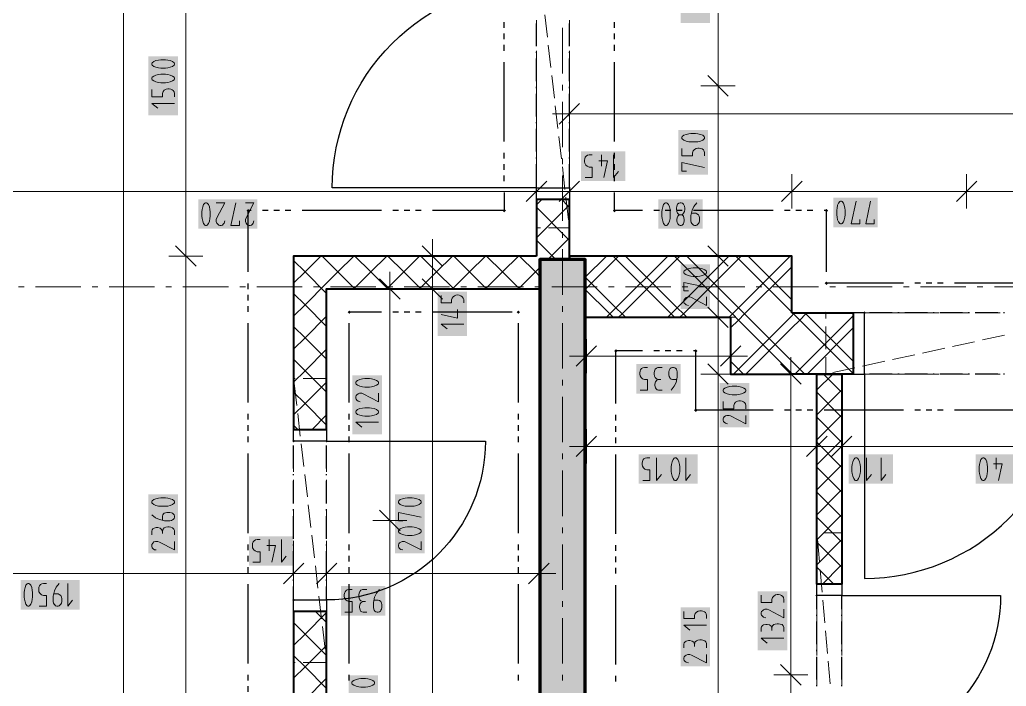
# Model space of a CAD drawing. Header units: millimetres. Extents: x 0 to 594, y 0 to 420.
# Drawn here: x 139.31 to 183.26, y 224.53 to 254.22 of the extents above; entities that cross this region are included whole.
import ezdxf

# ---------------------------------------------------------------- set-up
doc = ezdxf.new("R2010")
doc.units = ezdxf.units.MM
doc.header["$LTSCALE"] = 8
for name, color, linetype in [('PDF_Dvere', 7, 'Continuous'), ('PDF_Koty delkove', 7, 'Continuous'), ('PDF_Osy hlavni', 7, 'Continuous'), ('PDF_Pozarni useky', 7, 'Continuous'), ('PDF_Preklady', 7, 'Continuous'), ('PDF_Pricky zdene', 7, 'Continuous'), ('PDF_Steny akusticke', 7, 'Continuous'), ('PDF_Steny obvodove nosne', 7, 'Continuous')]:
    doc.layers.add(name, color=color, linetype=linetype)

msp = doc.modelspace()

# ---------------------------------------------------------------- hatches: boundary and pattern name
at = {"layer": 'PDF_Steny obvodove nosne', "true_color": 0xc0c0c0, "transparency": 33554559}
msp.add_hatch(color=9, dxfattribs=at).paths.add_polyline_path([(164.505, 156.144), (164.505, 243.542), (162.483, 243.542), (162.483, 158.368), (162.483, 156.144)])

# ---------------------------------------------------------------- linework, layer by layer
at = {"layer": 'PDF_Dvere', "lineweight": 25}
for points in [[(162.332, 246.726), (153.233, 246.726, -0.414214), (162.332, 255.825)], [(176.94, 238.437), (176.94, 229.338, 0.414214), (186.039, 238.437)], [(152.98, 235.454), (160.057, 235.454, -0.414212), (152.98, 228.377), (152.98, 228.982)], [(175.929, 227.971), (175.929, 228.58), (183.006, 228.58, -0.414215), (175.929, 221.503)]]:
    msp.add_lwpolyline(points, format="xyb", dxfattribs=at)
for points in [[(162.332, 253.043), (162.332, 254.054)], [(163.798, 253.043), (163.798, 254.054)], [(162.332, 252.739), (162.332, 252.79)], [(163.798, 252.739), (163.798, 252.79)], [(162.332, 251.476), (162.332, 252.487)], [(163.798, 251.476), (163.798, 252.487)], [(162.332, 251.172), (162.332, 251.223)], [(163.798, 251.172), (163.798, 251.223)], [(162.332, 249.909), (162.332, 250.92)], [(163.798, 249.909), (163.798, 250.92)], [(162.332, 249.605), (162.332, 249.656)], [(163.798, 249.605), (163.798, 249.656)], [(162.332, 248.342), (162.332, 249.353)], [(163.798, 248.342), (163.798, 249.353)], [(162.332, 248.038), (162.332, 248.089)], [(163.798, 248.038), (163.798, 248.089)], [(162.332, 246.775), (162.332, 247.786)], [(163.798, 246.775), (163.798, 247.786)], [(178.175, 241.166), (177.165, 241.166)], [(178.479, 241.166), (178.428, 241.166)], [(179.742, 241.166), (178.732, 241.166)], [(180.046, 241.166), (179.995, 241.166)], [(181.309, 241.166), (180.299, 241.166)], [(181.613, 241.166), (181.562, 241.166)], [(182.876, 241.166), (181.866, 241.166)], [(183.18, 241.166), (183.129, 241.166)], [(178.175, 238.437), (177.165, 238.437)], [(178.479, 238.437), (178.428, 238.437)], [(179.742, 238.437), (178.732, 238.437)], [(180.046, 238.437), (179.995, 238.437)], [(181.309, 238.437), (180.299, 238.437)], [(181.613, 238.437), (181.562, 238.437)], [(182.876, 238.437), (181.866, 238.437)], [(183.18, 238.437), (183.129, 238.437)], [(151.514, 234.239), (151.514, 235.25)], [(152.98, 234.239), (152.98, 235.25)], [(151.514, 233.935), (151.514, 233.986)], [(152.98, 233.935), (152.98, 233.986)], [(151.514, 232.672), (151.514, 233.683)], [(152.98, 232.672), (152.98, 233.683)], [(151.514, 232.368), (151.514, 232.419)], [(151.514, 231.105), (151.514, 232.116)], [(152.98, 232.368), (152.98, 232.419)], [(152.98, 231.105), (152.98, 232.116)], [(151.514, 230.801), (151.514, 230.852)], [(152.98, 230.801), (152.98, 230.852)], [(151.514, 229.538), (151.514, 230.549)], [(152.98, 229.538), (152.98, 230.549)], [(151.514, 229.234), (151.514, 229.285)], [(151.514, 228.377), (151.514, 228.982)], [(152.98, 229.234), (152.98, 229.285)], [(174.817, 227.971), (174.817, 228.58)], [(174.817, 227.667), (174.817, 227.718)], [(175.929, 227.667), (175.929, 227.718)], [(174.817, 226.404), (174.817, 227.415)], [(175.929, 226.404), (175.929, 227.415)], [(174.817, 226.1), (174.817, 226.151)], [(175.929, 226.1), (175.929, 226.151)], [(174.817, 224.837), (174.817, 225.848)], [(175.929, 224.837), (175.929, 225.848)], [(174.817, 224.533), (174.817, 224.584)], [(175.929, 224.533), (175.929, 224.584)]]:
    msp.add_lwpolyline(points, dxfattribs=at)
for points in [[(163.798, 246.726), (163.798, 246.221), (162.332, 246.221), (162.332, 246.726)], [(176.94, 241.166), (176.435, 241.166), (176.435, 238.437), (176.94, 238.437)], [(151.514, 235.454), (151.514, 235.96), (152.98, 235.96), (152.98, 235.454)], [(174.817, 228.58), (174.817, 229.085), (175.929, 229.085), (175.929, 228.58)], [(151.514, 227.872), (151.514, 228.377), (152.98, 228.377), (152.98, 227.872)]]:
    msp.add_lwpolyline(points, close=True, dxfattribs=at)
at = {"layer": 'PDF_Dvere', "lineweight": 25, "transparency": 33554559}
for points in [[(162.332, 246.663), (162.269, 246.726), (162.395, 246.726), (162.332, 246.79)], [(163.798, 246.663), (163.734, 246.726), (163.861, 246.726), (163.798, 246.79)], [(177.003, 241.166), (176.94, 241.103), (176.94, 241.229), (176.877, 241.166)], [(177.003, 238.437), (176.94, 238.373), (176.94, 238.5), (176.877, 238.437)], [(151.514, 235.391), (151.451, 235.454), (151.578, 235.454), (151.514, 235.517)], [(152.98, 235.391), (152.917, 235.454), (153.043, 235.454), (152.98, 235.517)], [(174.817, 228.516), (174.754, 228.58), (174.88, 228.58), (174.817, 228.643)], [(175.929, 228.516), (175.866, 228.58), (175.992, 228.58), (175.929, 228.643)], [(151.514, 228.314), (151.451, 228.377), (151.578, 228.377), (151.514, 228.441)], [(152.98, 228.314), (152.917, 228.377), (153.043, 228.377), (152.98, 228.441)]]:
    msp.add_solid(points, dxfattribs=at)
at = {"layer": 'PDF_Koty delkove', "lineweight": 18}
for points in [[(170.416, 206.995), (170.416, 209.141), (170.416, 213.567), (170.416, 214.9), (170.416, 215.033), (170.416, 224.244), (170.416, 226.096), (170.416, 238.437), (170.416, 240.964), (170.416, 243.694), (170.416, 251.276), (170.416, 258.858), (170.416, 261.436), (170.416, 269.827), (170.416, 271.394), (170.416, 280.998), (170.416, 282.515), (170.416, 283.981), (170.416, 350.13)], [(143.935, 138.502), (143.935, 148.114), (143.935, 154.678), (143.935, 158.419), (143.935, 174.392), (143.935, 177.336), (143.935, 194.207), (143.935, 194.825), (143.935, 261.386), (143.935, 264.115)], [(146.711, 174.392), (146.711, 197.037), (146.711, 215.791), (146.711, 219.835), (146.711, 243.694), (146.711, 258.858), (146.711, 261.386)], [(145.801, 251.789), (145.598, 251.789), (145.498, 251.775), (145.38, 251.749), (145.279, 251.708), (145.211, 251.655), (145.195, 251.627), (145.195, 251.574), (145.211, 251.546), (145.279, 251.493)], [(145.279, 251.493), (145.38, 251.452), (145.498, 251.425), (145.598, 251.411), (145.801, 251.411), (145.902, 251.425), (146.02, 251.452), (146.121, 251.493), (146.189, 251.546), (146.206, 251.574), (146.206, 251.627), (146.189, 251.655), (146.121, 251.708), (146.02, 251.749), (145.902, 251.775), (145.801, 251.789)], [(170.871, 250.821), (169.961, 251.731)], [(145.195, 251.114), (145.195, 250.79), (145.666, 250.79), (145.666, 250.926), (145.701, 251.02), (145.751, 251.074), (145.835, 251.127), (145.902, 251.141), (145.969, 251.141), (146.037, 251.127), (146.104, 251.101), (146.154, 251.06), (146.189, 251.007), (146.206, 250.926), (146.206, 250.79)], [(171.174, 251.276), (170.416, 251.276), (169.657, 251.276)], [(146.206, 250.493), (145.195, 250.493), (145.464, 250.278)], [(164.253, 250.484), (163.343, 249.574)], [(163.798, 250.787), (163.798, 250.029), (163.798, 249.271)], [(163.798, 250.029), (163.039, 250.029)], [(511.924, 250.029), (492.486, 250.029), (472.901, 250.029), (471.435, 250.029), (163.798, 250.029)], [(169.413, 249.151), (169.211, 249.151), (169.11, 249.137), (168.992, 249.11), (168.891, 249.07), (168.823, 249.016), (168.807, 248.989), (168.807, 248.935), (168.823, 248.908), (168.891, 248.854), (168.992, 248.814), (169.11, 248.786), (169.211, 248.773), (169.413, 248.773), (169.514, 248.786), (169.632, 248.814), (169.733, 248.854), (169.801, 248.908)], [(169.801, 248.908), (169.818, 248.935), (169.818, 248.989), (169.801, 249.016), (169.733, 249.07), (169.632, 249.11), (169.514, 249.137), (169.413, 249.151)], [(168.807, 248.476), (168.807, 248.152), (169.278, 248.152), (169.278, 248.287), (169.313, 248.381), (169.363, 248.436), (169.447, 248.489), (169.514, 248.503), (169.582, 248.503), (169.649, 248.489), (169.716, 248.462), (169.767, 248.422), (169.801, 248.368), (169.818, 248.287), (169.818, 248.152)], [(164.492, 247.188), (164.816, 247.188), (164.816, 247.659), (164.681, 247.659), (164.587, 247.693), (164.532, 247.744), (164.479, 247.827), (164.465, 247.894), (164.465, 247.962), (164.479, 248.03), (164.506, 248.096), (164.546, 248.147), (164.6, 248.181), (164.681, 248.198), (164.816, 248.198)], [(165.113, 247.929), (165.492, 247.929), (165.329, 247.188)], [(165.221, 248.198), (165.221, 247.693)], [(165.761, 248.198), (165.761, 247.188), (165.977, 247.456)], [(169.008, 247.476), (168.807, 247.476), (168.807, 247.855), (169.818, 247.639)], [(162.787, 247.03), (161.877, 246.12)], [(162.332, 247.333), (162.332, 246.575), (162.332, 245.817)], [(164.253, 247.03), (163.343, 246.12)], [(163.798, 247.333), (163.798, 246.575), (163.798, 245.817)], [(174.16, 247.03), (173.25, 246.12)], [(173.705, 247.333), (173.705, 246.575), (173.705, 245.817)], [(181.944, 247.03), (181.035, 246.12)], [(181.49, 247.333), (181.49, 246.575), (181.49, 245.817)], [(265.501, 246.575), (188.87, 246.575), (181.49, 246.575), (173.705, 246.575), (163.798, 246.575), (162.332, 246.575), (134.833, 246.575)], [(176.73, 245.328), (176.73, 245.127), (176.352, 245.127), (176.567, 246.138)], [(177.378, 245.328), (177.378, 245.127), (177, 245.127), (177.216, 246.138)], [(148.069, 246.069), (148.448, 246.069), (148.096, 245.395), (148.069, 245.327), (148.069, 245.226), (148.096, 245.16), (148.136, 245.109), (148.177, 245.075), (148.231, 245.058), (148.285, 245.058), (148.339, 245.075), (148.38, 245.109), (148.42, 245.16), (148.448, 245.26)], [(149.096, 245.26), (149.096, 245.058), (148.717, 245.058), (148.933, 246.069)], [(149.365, 246.069), (149.744, 246.069), (149.392, 245.395), (149.365, 245.327), (149.365, 245.226), (149.392, 245.16)], [(169.48, 246.069), (169.345, 245.901), (169.264, 245.732), (169.21, 245.496), (169.21, 245.26), (169.224, 245.193), (169.251, 245.142), (169.277, 245.109), (169.318, 245.075)], [(149.392, 245.16), (149.433, 245.109), (149.473, 245.075), (149.527, 245.058), (149.581, 245.058), (149.635, 245.075), (149.676, 245.109), (149.716, 245.16), (149.744, 245.26)], [(168.805, 245.53), (168.832, 245.512), (168.872, 245.462), (168.899, 245.395), (168.913, 245.327), (168.913, 245.26), (168.899, 245.193), (168.872, 245.125), (168.818, 245.075), (168.778, 245.058), (168.724, 245.058), (168.684, 245.075), (168.629, 245.125), (168.603, 245.193), (168.589, 245.26), (168.589, 245.327), (168.603, 245.395), (168.629, 245.462)], [(168.629, 245.462), (168.67, 245.512), (168.697, 245.53)], [(169.318, 245.075), (169.372, 245.058), (169.426, 245.058), (169.48, 245.075), (169.52, 245.109), (169.547, 245.142), (169.575, 245.193), (169.588, 245.26), (169.588, 245.395), (169.575, 245.462), (169.547, 245.53), (169.48, 245.58), (169.426, 245.597), (169.237, 245.597)], [(157.696, 243.694), (157.696, 244.452)], [(147.166, 243.239), (146.257, 244.149)], [(158.151, 243.239), (157.242, 244.149)], [(170.871, 243.239), (169.961, 244.149)], [(147.47, 243.694), (146.711, 243.694), (145.953, 243.694)], [(158.455, 243.694), (157.696, 243.694), (156.938, 243.694)], [(157.696, 215.791), (157.696, 217.105), (157.696, 219.986), (157.696, 221.301), (157.696, 225.88), (157.696, 242.228), (157.696, 243.694)], [(171.174, 243.694), (170.416, 243.694), (169.657, 243.694)], [(169.505, 243.166), (169.303, 243.166), (169.203, 243.152), (169.084, 243.126), (168.983, 243.085), (168.915, 243.032), (168.899, 243.004), (168.899, 242.951), (168.915, 242.923)], [(168.915, 242.923), (168.983, 242.87), (169.084, 242.829), (169.203, 242.802), (169.303, 242.788), (169.505, 242.788), (169.606, 242.802), (169.724, 242.829), (169.825, 242.87), (169.893, 242.923), (169.91, 242.951), (169.91, 243.004), (169.893, 243.032), (169.825, 243.085), (169.724, 243.126), (169.606, 243.152), (169.505, 243.166)], [(156.252, 241.773), (155.342, 242.683)], [(155.797, 242.228), (155.797, 242.986)], [(158.151, 241.773), (157.242, 242.683)], [(156.555, 242.228), (155.797, 242.228), (155.038, 242.228)], [(155.797, 221.301), (155.797, 231.916), (155.797, 242.228)], [(158.455, 242.228), (157.696, 242.228), (156.938, 242.228)], [(169.1, 242.14), (168.899, 242.14), (168.899, 242.518), (169.91, 242.303)], [(169.91, 241.87), (169.91, 241.492), (169.236, 241.843), (169.168, 241.87), (169.067, 241.87), (169, 241.843), (168.95, 241.803), (168.915, 241.762), (168.899, 241.708), (168.899, 241.655), (168.915, 241.6), (168.95, 241.56), (169, 241.519), (169.1, 241.492)], [(158.819, 241.309), (158.819, 240.931), (158.078, 241.094)], [(170.871, 240.509), (169.961, 241.419)], [(159.089, 241.202), (158.583, 241.202)], [(171.174, 240.964), (170.416, 240.964), (169.657, 240.964)], [(159.089, 240.661), (158.078, 240.661), (158.347, 240.446)], [(164.556, 239.998), (164.556, 239.24), (164.556, 238.481)], [(170.975, 239.998), (170.975, 239.24), (170.975, 238.481)], [(165.011, 239.695), (164.101, 238.785)], [(171.43, 239.695), (170.521, 238.785)], [(164.556, 239.24), (163.798, 239.24)], [(170.975, 239.24), (168.642, 239.24), (164.556, 239.24)], [(170.975, 239.24), (171.734, 239.24)], [(173.661, 215.033), (173.661, 225.041), (173.661, 238.437), (173.661, 239.195)], [(166.955, 237.723), (167.279, 237.723), (167.279, 238.194), (167.144, 238.194), (167.05, 238.229), (166.996, 238.279), (166.942, 238.363), (166.928, 238.43), (166.928, 238.498), (166.942, 238.565), (166.969, 238.632), (167.009, 238.683), (167.063, 238.717), (167.144, 238.734), (167.279, 238.734)], [(167.927, 238.734), (167.738, 238.734), (167.671, 238.7), (167.617, 238.649), (167.59, 238.565), (167.576, 238.498), (167.576, 238.43), (167.59, 238.346), (167.617, 238.279), (167.671, 238.229), (167.765, 238.194)], [(168.575, 238.194), (168.386, 238.194), (168.332, 238.211), (168.292, 238.245), (168.265, 238.279), (168.238, 238.329), (168.224, 238.396), (168.224, 238.531), (168.238, 238.599), (168.265, 238.649), (168.292, 238.683), (168.332, 238.717), (168.386, 238.734), (168.44, 238.734), (168.494, 238.717), (168.535, 238.683), (168.561, 238.649), (168.589, 238.599), (168.603, 238.531), (168.603, 238.295), (168.548, 238.06), (168.467, 237.891), (168.332, 237.723)], [(170.871, 237.982), (169.961, 238.891)], [(174.116, 237.982), (173.206, 238.891)], [(167.927, 237.723), (167.765, 237.723), (167.711, 237.739), (167.657, 237.774), (167.63, 237.824), (167.603, 237.924), (167.603, 237.992), (167.63, 238.093), (167.684, 238.161), (167.765, 238.194), (167.873, 238.194)], [(171.174, 238.437), (170.416, 238.437), (169.657, 238.437)], [(174.42, 238.437), (173.661, 238.437), (172.903, 238.437)], [(155.291, 237.585), (155.291, 237.207), (154.617, 237.558), (154.549, 237.585), (154.448, 237.585), (154.381, 237.558), (154.331, 237.518), (154.296, 237.477), (154.28, 237.423), (154.28, 237.37), (154.296, 237.315), (154.331, 237.275), (154.381, 237.234), (154.481, 237.207)], [(154.886, 236.937), (154.684, 236.937), (154.583, 236.923), (154.465, 236.897), (154.364, 236.856), (154.296, 236.803), (154.28, 236.775), (154.28, 236.722), (154.296, 236.694), (154.364, 236.641), (154.465, 236.6), (154.583, 236.572), (154.684, 236.559), (154.886, 236.559), (154.987, 236.572), (155.105, 236.6), (155.206, 236.641), (155.274, 236.694), (155.291, 236.722), (155.291, 236.775), (155.274, 236.803), (155.206, 236.856), (155.105, 236.897), (154.987, 236.923), (154.886, 236.937)], [(170.643, 237.22), (170.643, 236.896), (171.114, 236.896), (171.114, 237.031), (171.149, 237.125), (171.199, 237.179), (171.283, 237.233), (171.35, 237.247), (171.418, 237.247), (171.485, 237.233), (171.552, 237.206), (171.603, 237.166), (171.637, 237.112)], [(171.637, 237.112), (171.654, 237.031), (171.654, 236.896)], [(171.654, 236.599), (171.654, 236.22), (170.98, 236.572), (170.912, 236.599), (170.811, 236.599), (170.744, 236.572), (170.694, 236.531), (170.66, 236.491), (170.643, 236.437), (170.643, 236.383), (170.66, 236.329), (170.694, 236.288), (170.744, 236.248), (170.845, 236.22)], [(155.291, 236.289), (154.28, 236.289), (154.549, 236.073)], [(165.011, 235.672), (164.101, 234.763)], [(164.556, 235.976), (164.556, 235.217), (164.556, 234.459)], [(175.272, 235.672), (174.362, 234.763)], [(174.817, 235.976), (174.817, 235.217), (174.817, 234.459)], [(176.384, 235.672), (175.474, 234.763)], [(175.929, 235.976), (175.929, 235.217), (175.929, 234.459)], [(253.571, 235.217), (236.385, 235.217), (234.818, 235.217), (228.196, 235.217), (226.174, 235.217), (219.552, 235.217), (217.985, 235.217), (200.799, 235.217), (191.599, 235.217), (190.487, 235.217), (175.929, 235.217), (174.817, 235.217), (164.556, 235.217), (163.798, 235.217)], [(167.062, 233.701), (167.386, 233.701), (167.386, 234.172), (167.25, 234.172), (167.156, 234.206), (167.102, 234.257), (167.049, 234.341), (167.035, 234.408), (167.035, 234.475), (167.049, 234.543), (167.075, 234.61), (167.116, 234.66), (167.169, 234.695), (167.25, 234.712), (167.386, 234.712)], [(167.683, 234.712), (167.683, 233.701), (167.898, 233.97)], [(168.371, 233.886), (168.412, 233.785), (168.465, 233.717), (168.493, 233.701), (168.546, 233.701), (168.574, 233.717), (168.627, 233.785), (168.668, 233.886), (168.695, 234.004), (168.709, 234.104), (168.709, 234.307), (168.695, 234.408), (168.668, 234.526), (168.627, 234.627), (168.574, 234.695), (168.546, 234.712), (168.493, 234.712), (168.465, 234.695), (168.412, 234.627), (168.371, 234.526), (168.345, 234.408), (168.331, 234.307)], [(168.979, 234.712), (168.979, 233.701), (169.194, 233.97)], [(177.032, 234.712), (177.032, 233.701), (177.247, 233.97)], [(177.68, 234.712), (177.68, 233.701), (177.895, 233.97)], [(182.262, 233.701), (182.29, 233.717), (182.343, 233.785), (182.384, 233.886), (182.411, 234.004), (182.425, 234.104), (182.425, 234.307), (182.411, 234.408), (182.384, 234.526), (182.343, 234.627), (182.29, 234.695), (182.262, 234.712), (182.209, 234.712), (182.181, 234.695), (182.128, 234.627), (182.087, 234.526), (182.061, 234.408), (182.047, 234.307)], [(182.803, 234.712), (182.803, 234.206)], [(168.331, 234.307), (168.331, 234.104), (168.345, 234.004), (168.371, 233.886)], [(182.047, 234.307), (182.047, 234.104), (182.061, 234.004), (182.087, 233.886), (182.128, 233.785), (182.181, 233.717), (182.209, 233.701), (182.262, 233.701)], [(182.695, 234.442), (183.073, 234.442), (182.91, 233.701)], [(145.363, 232.034), (145.195, 232.17)], [(145.666, 231.927), (145.666, 232.115), (145.683, 232.17), (145.717, 232.21), (145.751, 232.237), (145.801, 232.264), (145.868, 232.277), (146.003, 232.277), (146.071, 232.264), (146.121, 232.237), (146.154, 232.21), (146.189, 232.17), (146.206, 232.115), (146.206, 232.062), (146.189, 232.008), (146.154, 231.967), (146.121, 231.941), (146.071, 231.913), (146.003, 231.899), (145.767, 231.899), (145.532, 231.953), (145.363, 232.034)], [(156.252, 231.461), (155.342, 232.371)], [(156.381, 231.899), (156.18, 231.899), (156.18, 232.277), (157.191, 232.062)], [(145.195, 231.279), (145.195, 231.441), (145.211, 231.495), (145.246, 231.548), (145.296, 231.576), (145.396, 231.603), (145.464, 231.603), (145.565, 231.576), (145.633, 231.522), (145.666, 231.441), (145.666, 231.333)], [(146.206, 231.279), (146.206, 231.467), (146.172, 231.535), (146.121, 231.589), (146.037, 231.616), (145.969, 231.629), (145.902, 231.629), (145.818, 231.616), (145.751, 231.589), (145.701, 231.535), (145.666, 231.441)], [(156.555, 231.916), (155.797, 231.916), (155.038, 231.916)], [(156.786, 231.629), (156.583, 231.629), (156.483, 231.616), (156.365, 231.589), (156.264, 231.548), (156.196, 231.495), (156.18, 231.467), (156.18, 231.414), (156.196, 231.386), (156.264, 231.333)], [(156.264, 231.333), (156.365, 231.292), (156.483, 231.265), (156.583, 231.251), (156.786, 231.251), (156.887, 231.265), (157.005, 231.292), (157.106, 231.333), (157.174, 231.386), (157.191, 231.414), (157.191, 231.467), (157.174, 231.495), (157.106, 231.548), (157.005, 231.589), (156.887, 231.616), (156.786, 231.629)], [(149.701, 230.055), (150.025, 230.055), (150.025, 230.526), (149.89, 230.526), (149.796, 230.56), (149.741, 230.611), (149.688, 230.695), (149.674, 230.761), (149.674, 230.829), (149.688, 230.897), (149.715, 230.964), (149.755, 231.014), (149.809, 231.048), (149.89, 231.066), (150.025, 231.066)], [(150.322, 230.796), (150.701, 230.796), (150.538, 230.055)], [(150.43, 231.066), (150.43, 230.56)], [(150.97, 231.066), (150.97, 230.055), (151.186, 230.324)], [(157.191, 230.981), (157.191, 230.603), (156.517, 230.955), (156.449, 230.981), (156.348, 230.981), (156.281, 230.955), (156.231, 230.914), (156.196, 230.874), (156.18, 230.819), (156.18, 230.766), (156.196, 230.712), (156.231, 230.671), (156.281, 230.631), (156.381, 230.603)], [(151.514, 230.313), (151.514, 229.554), (151.514, 228.796)], [(152.98, 230.313), (152.98, 229.554), (152.98, 228.796)], [(162.433, 230.313), (162.433, 229.554), (162.433, 228.796)], [(151.969, 230.009), (151.059, 229.1)], [(153.435, 230.009), (152.525, 229.1)], [(162.888, 230.009), (161.978, 229.1)], [(154.734, 229.554), (152.98, 229.554), (151.514, 229.554), (131.8, 229.554), (129.797, 229.554), (129.071, 229.554), (77.309, 229.554), (73.569, 229.554)], [(154.734, 229.554), (155.371, 229.554), (162.433, 229.554), (163.191, 229.554)], [(139.805, 229.03), (139.751, 229.098), (139.724, 229.115), (139.67, 229.115), (139.643, 229.098), (139.589, 229.03), (139.549, 228.929), (139.522, 228.811), (139.508, 228.71)], [(139.508, 228.71), (139.508, 228.507), (139.522, 228.407), (139.549, 228.289), (139.589, 228.188), (139.643, 228.12), (139.67, 228.104), (139.724, 228.104), (139.751, 228.12), (139.805, 228.188), (139.845, 228.289), (139.873, 228.407), (139.886, 228.507), (139.886, 228.71), (139.873, 228.811), (139.845, 228.929), (139.805, 229.03)], [(140.183, 228.104), (140.507, 228.104), (140.507, 228.575), (140.372, 228.575), (140.278, 228.609), (140.223, 228.66), (140.17, 228.744), (140.156, 228.811), (140.156, 228.878), (140.17, 228.946), (140.197, 229.013), (140.237, 229.063), (140.291, 229.098), (140.372, 229.115), (140.507, 229.115)], [(141.074, 229.115), (140.939, 228.946)], [(141.452, 229.115), (141.452, 228.104), (141.668, 228.373)], [(140.939, 228.946), (140.858, 228.777), (140.804, 228.542), (140.804, 228.305), (140.818, 228.238), (140.845, 228.188), (140.872, 228.155), (140.912, 228.12), (140.966, 228.104), (141.02, 228.104), (141.074, 228.12), (141.115, 228.155), (141.141, 228.188), (141.169, 228.238), (141.183, 228.305), (141.183, 228.441), (141.169, 228.507), (141.141, 228.575), (141.074, 228.626), (141.02, 228.643), (140.831, 228.643)], [(153.796, 227.834), (154.12, 227.834), (154.12, 228.305), (153.985, 228.305), (153.891, 228.339), (153.837, 228.39), (153.783, 228.474), (153.769, 228.54), (153.769, 228.608), (153.783, 228.676), (153.81, 228.742), (153.85, 228.793), (153.904, 228.827), (153.985, 228.845), (154.12, 228.845)], [(154.768, 228.845), (154.579, 228.845), (154.512, 228.81), (154.458, 228.76), (154.431, 228.676), (154.417, 228.608), (154.417, 228.54), (154.431, 228.456), (154.458, 228.39), (154.512, 228.339), (154.606, 228.305)], [(155.335, 228.845), (155.2, 228.676), (155.119, 228.507), (155.065, 228.271), (155.065, 228.035), (155.079, 227.968), (155.106, 227.918), (155.133, 227.884), (155.173, 227.85), (155.227, 227.834), (155.281, 227.834), (155.335, 227.85), (155.376, 227.884), (155.402, 227.918), (155.43, 227.968), (155.444, 228.035), (155.444, 228.17), (155.43, 228.237), (155.402, 228.305), (155.335, 228.355), (155.281, 228.372), (155.092, 228.372)], [(172.341, 228.587), (172.341, 228.263), (172.812, 228.263), (172.812, 228.399), (172.847, 228.493), (172.897, 228.547), (172.981, 228.6), (173.048, 228.614), (173.115, 228.614), (173.183, 228.6), (173.25, 228.574), (173.3, 228.533), (173.335, 228.48), (173.352, 228.399), (173.352, 228.263)], [(154.444, 228.103), (154.471, 228.204), (154.525, 228.271), (154.606, 228.305), (154.714, 228.305)], [(154.768, 227.834), (154.606, 227.834), (154.552, 227.85), (154.498, 227.884), (154.471, 227.935), (154.444, 228.035), (154.444, 228.103)], [(168.899, 227.869), (168.899, 227.545), (169.37, 227.545), (169.37, 227.681), (169.405, 227.774), (169.455, 227.829), (169.539, 227.882), (169.606, 227.896), (169.674, 227.896), (169.741, 227.882), (169.808, 227.855), (169.859, 227.815), (169.893, 227.762), (169.91, 227.681), (169.91, 227.545)], [(173.352, 227.588), (172.678, 227.939), (172.61, 227.966), (172.509, 227.966), (172.442, 227.939), (172.392, 227.899), (172.357, 227.858), (172.341, 227.804), (172.341, 227.751), (172.357, 227.696), (172.392, 227.656), (172.442, 227.615), (172.542, 227.588)], [(173.352, 227.966), (173.352, 227.588)], [(169.91, 227.248), (168.899, 227.248), (169.168, 227.032)], [(172.341, 226.967), (172.341, 227.129), (172.357, 227.184), (172.392, 227.237), (172.442, 227.265), (172.542, 227.291), (172.61, 227.291), (172.711, 227.265), (172.779, 227.21), (172.812, 227.129), (172.812, 227.022)], [(173.352, 226.967), (173.352, 227.156), (173.318, 227.223), (173.267, 227.277), (173.183, 227.304), (173.115, 227.318), (173.048, 227.318), (172.964, 227.304), (172.897, 227.277), (172.847, 227.223), (172.812, 227.129)], [(168.899, 226.249), (168.899, 226.411), (168.915, 226.465), (168.95, 226.519), (169, 226.546), (169.1, 226.573), (169.168, 226.573), (169.269, 226.546), (169.337, 226.492), (169.37, 226.411), (169.37, 226.303)], [(169.91, 226.438), (169.876, 226.505), (169.825, 226.559), (169.741, 226.586), (169.674, 226.6), (169.606, 226.6), (169.522, 226.586), (169.455, 226.559), (169.405, 226.505), (169.37, 226.411)], [(169.91, 226.249), (169.91, 226.438)], [(173.352, 226.67), (172.341, 226.67), (172.61, 226.454)], [(169.91, 225.952), (169.91, 225.574), (169.236, 225.925), (169.168, 225.952), (169.067, 225.952), (169, 225.925), (168.95, 225.885), (168.915, 225.844), (168.899, 225.79), (168.899, 225.736), (168.915, 225.682), (168.95, 225.642), (169, 225.601), (169.1, 225.574)], [(174.116, 224.586), (173.206, 225.496)], [(174.42, 225.041), (173.661, 225.041), (172.903, 225.041)]]:
    msp.add_lwpolyline(points, dxfattribs=at)
for points in [[(145.801, 252.437), (145.598, 252.437), (145.498, 252.423), (145.38, 252.397), (145.279, 252.356), (145.211, 252.303), (145.195, 252.275), (145.195, 252.222), (145.211, 252.194), (145.279, 252.141), (145.38, 252.1), (145.498, 252.073), (145.598, 252.059), (145.801, 252.059), (145.902, 252.073), (146.02, 252.1), (146.121, 252.141), (146.189, 252.194), (146.206, 252.222), (146.206, 252.275), (146.189, 252.303), (146.121, 252.356), (146.02, 252.397), (145.902, 252.423)], [(175.704, 245.732), (175.704, 245.53), (175.718, 245.43), (175.744, 245.312), (175.785, 245.211), (175.838, 245.143), (175.866, 245.127), (175.919, 245.127), (175.947, 245.143), (176, 245.211), (176.041, 245.312), (176.068, 245.43), (176.082, 245.53), (176.082, 245.732), (176.068, 245.833), (176.041, 245.952), (176, 246.053), (175.947, 246.12), (175.919, 246.138), (175.866, 246.138), (175.838, 246.12), (175.785, 246.053), (175.744, 245.952), (175.718, 245.833)], [(147.421, 245.664), (147.421, 245.462), (147.435, 245.362), (147.462, 245.243), (147.502, 245.142), (147.556, 245.075), (147.583, 245.058), (147.637, 245.058), (147.664, 245.075), (147.718, 245.142), (147.758, 245.243), (147.786, 245.362), (147.799, 245.462), (147.799, 245.664), (147.786, 245.765), (147.758, 245.883), (147.718, 245.985), (147.664, 246.052), (147.637, 246.069), (147.583, 246.069), (147.556, 246.052), (147.502, 245.985), (147.462, 245.883), (147.435, 245.765)], [(167.914, 245.664), (167.914, 245.462), (167.928, 245.362), (167.955, 245.243), (167.995, 245.142), (168.049, 245.075), (168.076, 245.058), (168.129, 245.058), (168.157, 245.075), (168.211, 245.142), (168.251, 245.243), (168.279, 245.362), (168.292, 245.462), (168.292, 245.664), (168.279, 245.765), (168.251, 245.883), (168.211, 245.985), (168.157, 246.052), (168.129, 246.069), (168.076, 246.069), (168.049, 246.052), (167.995, 245.985), (167.955, 245.883), (167.928, 245.765)], [(168.562, 245.833), (168.562, 245.765), (168.576, 245.681), (168.616, 245.597), (168.67, 245.547), (168.697, 245.53), (168.805, 245.53), (168.832, 245.547), (168.886, 245.597), (168.927, 245.681), (168.94, 245.765), (168.94, 245.833), (168.927, 245.917), (168.886, 246.002), (168.832, 246.052), (168.778, 246.069), (168.724, 246.069), (168.67, 246.052), (168.616, 246.002), (168.576, 245.917)], [(154.886, 238.233), (154.684, 238.233), (154.583, 238.219), (154.465, 238.193), (154.364, 238.152), (154.296, 238.099), (154.28, 238.071), (154.28, 238.018), (154.296, 237.99), (154.364, 237.937), (154.465, 237.896), (154.583, 237.869), (154.684, 237.855), (154.886, 237.855), (154.987, 237.869), (155.105, 237.896), (155.206, 237.937), (155.274, 237.99), (155.291, 238.018), (155.291, 238.071), (155.274, 238.099), (155.206, 238.152), (155.105, 238.193), (154.987, 238.219)], [(171.249, 237.895), (171.047, 237.895), (170.947, 237.881), (170.828, 237.854), (170.727, 237.814), (170.66, 237.76), (170.643, 237.733), (170.643, 237.679), (170.66, 237.652), (170.727, 237.598), (170.828, 237.558), (170.947, 237.53), (171.047, 237.516), (171.249, 237.516), (171.35, 237.53), (171.468, 237.558), (171.569, 237.598), (171.637, 237.652), (171.654, 237.679), (171.654, 237.733), (171.637, 237.76), (171.569, 237.814), (171.468, 237.854), (171.35, 237.881)], [(176.384, 234.307), (176.384, 234.104), (176.398, 234.004), (176.424, 233.886), (176.465, 233.785), (176.518, 233.717), (176.546, 233.701), (176.599, 233.701), (176.627, 233.717), (176.68, 233.785), (176.721, 233.886), (176.748, 234.004), (176.762, 234.104), (176.762, 234.307), (176.748, 234.408), (176.721, 234.526), (176.68, 234.627), (176.627, 234.695), (176.599, 234.712), (176.546, 234.712), (176.518, 234.695), (176.465, 234.627), (176.424, 234.526), (176.398, 234.408)], [(145.801, 232.926), (145.598, 232.926), (145.498, 232.912), (145.38, 232.885), (145.279, 232.845), (145.211, 232.791), (145.195, 232.764), (145.195, 232.71), (145.211, 232.683), (145.279, 232.629), (145.38, 232.589), (145.498, 232.561), (145.598, 232.547), (145.801, 232.547), (145.902, 232.561), (146.02, 232.589), (146.121, 232.629), (146.189, 232.683), (146.206, 232.71), (146.206, 232.764), (146.189, 232.791), (146.121, 232.845), (146.02, 232.885), (145.902, 232.912)], [(156.786, 232.926), (156.583, 232.926), (156.483, 232.912), (156.365, 232.885), (156.264, 232.845), (156.196, 232.791), (156.18, 232.764), (156.18, 232.71), (156.196, 232.683), (156.264, 232.629), (156.365, 232.589), (156.483, 232.561), (156.583, 232.547), (156.786, 232.547), (156.887, 232.561), (157.005, 232.589), (157.106, 232.629), (157.174, 232.683), (157.191, 232.71), (157.191, 232.764), (157.174, 232.791), (157.106, 232.845), (157.005, 232.885), (156.887, 232.912)], [(154.715, 224.874), (154.513, 224.874), (154.413, 224.86), (154.295, 224.834), (154.194, 224.793), (154.126, 224.74), (154.11, 224.712), (154.11, 224.659), (154.126, 224.631), (154.194, 224.578), (154.295, 224.537), (154.413, 224.51), (154.513, 224.496), (154.715, 224.496), (154.816, 224.51), (154.935, 224.537), (155.036, 224.578), (155.104, 224.631), (155.121, 224.659), (155.121, 224.712), (155.104, 224.74), (155.036, 224.793), (154.935, 224.834), (154.816, 224.86)]]:
    msp.add_lwpolyline(points, close=True, dxfattribs=at)
for points in [[(158.078, 241.931), (158.078, 241.607), (158.549, 241.607), (158.549, 241.742, -1.034106), (159.089, 241.607)], [(146.206, 230.981), (146.206, 230.603), (145.532, 230.955), (145.464, 230.981), (145.363, 230.981, 0.981646), (145.396, 230.603)]]:
    msp.add_lwpolyline(points, format="xyb", dxfattribs=at)
at = {"layer": 'PDF_Koty delkove', "color": 7, "lineweight": 18, "true_color": 0xffffff, "transparency": 33554559}
for points in [[(170.062, 254.078), (170.062, 256.056), (168.748, 254.078), (168.748, 256.056)], [(146.358, 249.963), (146.358, 252.589), (145.043, 249.963), (145.043, 252.589)], [(169.97, 247.325), (169.97, 249.302), (168.656, 247.325), (168.656, 249.302)], [(166.291, 248.35), (164.314, 248.35), (166.291, 247.036), (164.314, 247.036)], [(149.895, 246.221), (147.27, 246.221), (149.895, 244.907), (147.27, 244.907)], [(169.74, 246.221), (167.763, 246.221), (169.74, 244.907), (167.763, 244.907)], [(177.53, 246.289), (175.553, 246.289), (177.53, 244.975), (175.553, 244.975)], [(170.062, 241.34), (170.062, 243.318), (168.748, 241.34), (168.748, 243.318)], [(159.24, 240.131), (159.24, 242.109), (157.926, 240.131), (157.926, 242.109)], [(155.443, 235.759), (155.443, 238.385), (154.128, 235.759), (154.128, 238.385)], [(171.806, 236.069), (171.806, 238.046), (170.492, 236.069), (170.492, 238.046)], [(169.509, 234.864), (166.883, 234.864), (169.509, 233.549), (166.883, 233.549)], [(178.21, 234.864), (176.233, 234.864), (178.21, 233.549), (176.233, 233.549)], [(184.521, 234.864), (181.895, 234.864), (184.521, 233.549), (181.895, 233.549)], [(146.358, 230.451), (146.358, 233.077), (145.043, 230.451), (145.043, 233.077)], [(157.343, 230.451), (157.343, 233.077), (156.028, 230.451), (156.028, 233.077)], [(151.5, 231.217), (149.523, 231.217), (151.5, 229.903), (149.523, 229.903)], [(141.982, 229.267), (139.357, 229.267), (141.982, 227.952), (139.357, 227.952)], [(155.595, 228.996), (153.618, 228.996), (155.595, 227.682), (153.618, 227.682)], [(173.504, 226.14), (173.504, 228.765), (172.189, 226.14), (172.189, 228.765)], [(170.062, 225.422), (170.062, 228.047), (168.748, 225.422), (168.748, 228.047)], [(155.272, 222.4), (155.272, 225.025), (153.958, 222.4), (153.958, 225.025)]]:
    msp.add_solid(points, dxfattribs=at)
at = {"layer": 'PDF_Koty delkove', "color": 7, "lineweight": 25, "true_color": 0xffffff, "transparency": 33554559}
msp.add_solid([(168.754, 238.886), (166.777, 238.886), (168.754, 237.571), (166.777, 237.571)], dxfattribs=at)
at = {"layer": 'PDF_Osy hlavni', "lineweight": 18}
for points in [[(163.494, 251.83), (163.494, 253.851)], [(163.494, 251.071), (163.494, 251.324)], [(163.494, 248.544), (163.494, 250.566)], [(163.494, 247.786), (163.494, 248.038)], [(163.494, 245.258), (163.494, 247.28)], [(163.494, 244.5), (163.494, 244.753)], [(163.494, 241.973), (163.494, 243.995)], [(139.506, 242.329), (139.253, 242.329)], [(142.033, 242.329), (140.011, 242.329)], [(142.792, 242.329), (142.539, 242.329)], [(145.319, 242.329), (143.297, 242.329)], [(146.077, 242.329), (145.825, 242.329)], [(148.605, 242.329), (146.583, 242.329)], [(149.363, 242.329), (149.11, 242.329)], [(151.89, 242.329), (149.868, 242.329)], [(152.649, 242.329), (152.396, 242.329)], [(155.176, 242.329), (153.154, 242.329)], [(155.934, 242.329), (155.681, 242.329)], [(158.462, 242.329), (156.44, 242.329)], [(159.22, 242.329), (158.967, 242.329)], [(161.747, 242.329), (159.725, 242.329)], [(162.506, 242.329), (162.253, 242.329)], [(165.033, 242.329), (163.011, 242.329)], [(165.791, 242.329), (165.538, 242.329)], [(168.319, 242.329), (166.297, 242.329)], [(169.077, 242.329), (168.824, 242.329)], [(171.604, 242.329), (169.582, 242.329)], [(172.362, 242.329), (172.11, 242.329)], [(174.89, 242.329), (172.868, 242.329)], [(175.648, 242.329), (175.395, 242.329)], [(178.175, 242.329), (176.154, 242.329)], [(178.934, 242.329), (178.681, 242.329)], [(181.461, 242.329), (179.439, 242.329)], [(182.219, 242.329), (181.967, 242.329)], [(184.747, 242.329), (182.725, 242.329)], [(163.494, 241.214), (163.494, 241.467)], [(163.494, 238.687), (163.494, 240.709)], [(163.494, 237.929), (163.494, 238.181)], [(163.494, 235.401), (163.494, 237.423)], [(163.494, 234.643), (163.494, 234.896)], [(163.494, 232.116), (163.494, 234.138)], [(163.494, 231.357), (163.494, 231.61)], [(163.494, 228.83), (163.494, 230.852)], [(163.494, 228.072), (163.494, 228.325)], [(163.494, 225.544), (163.494, 227.566)], [(163.494, 224.786), (163.494, 225.039)]]:
    msp.add_lwpolyline(points, dxfattribs=at)
at = {"layer": 'PDF_Pozarni useky', "lineweight": 30}
for points in [[(160.896, 253.851), (160.896, 254.104)], [(165.809, 253.851), (165.809, 254.104)], [(160.896, 253.346), (160.896, 253.599)], [(165.809, 253.346), (165.809, 253.599)], [(160.896, 252.84), (160.896, 253.093)], [(165.809, 252.84), (165.809, 253.093)], [(160.896, 248.797), (160.896, 252.335)], [(165.809, 248.797), (165.809, 252.335)], [(160.896, 248.038), (160.896, 248.291)], [(165.809, 248.038), (165.809, 248.291)], [(160.896, 247.533), (160.896, 247.786)], [(165.809, 247.533), (165.809, 247.786)], [(160.896, 247.027), (160.896, 247.28)], [(165.809, 247.027), (165.809, 247.28)], [(160.896, 246.522), (160.896, 245.716), (157.703, 245.716)], [(167.055, 245.716), (165.809, 245.716), (165.809, 246.522)], [(149.616, 245.716), (149.492, 245.716)], [(149.492, 242.984), (149.492, 245.716)], [(150.374, 245.716), (150.121, 245.716)], [(150.879, 245.716), (150.627, 245.716)], [(151.385, 245.716), (151.132, 245.716)], [(155.429, 245.716), (151.89, 245.716)], [(156.187, 245.716), (155.934, 245.716)], [(156.692, 245.716), (156.44, 245.716)], [(157.198, 245.716), (156.945, 245.716)], [(167.813, 245.716), (167.56, 245.716)], [(168.319, 245.716), (168.066, 245.716)], [(168.824, 245.716), (168.571, 245.716)], [(172.868, 245.716), (169.33, 245.716)], [(173.626, 245.716), (173.373, 245.716)], [(174.132, 245.716), (173.879, 245.716)], [(174.637, 245.716), (174.384, 245.716)], [(175.243, 245.716), (175.143, 245.716)], [(175.243, 242.984), (175.243, 245.716)], [(149.492, 242.225), (149.492, 242.478)], [(178.681, 242.48), (175.243, 242.48)], [(179.439, 242.48), (179.186, 242.48)], [(179.945, 242.48), (179.692, 242.48)], [(180.45, 242.48), (180.197, 242.48)], [(184.494, 242.48), (180.956, 242.48)], [(149.492, 241.72), (149.492, 241.973)], [(149.492, 241.214), (149.492, 241.467)], [(155.429, 241.192), (153.991, 241.192)], [(156.187, 241.192), (155.934, 241.192)], [(156.692, 241.192), (156.44, 241.192)], [(157.198, 241.192), (156.945, 241.192)], [(161.242, 241.192), (157.703, 241.192)], [(149.492, 237.17), (149.492, 240.709)], [(153.991, 237.17), (153.991, 240.709)], [(161.523, 237.17), (161.523, 240.709)], [(165.868, 237.131), (165.868, 239.468)], [(167.047, 239.468), (165.868, 239.468)], [(167.805, 239.468), (167.552, 239.468)], [(168.31, 239.468), (168.058, 239.468)], [(168.816, 239.468), (168.563, 239.468)], [(169.426, 239.468), (169.321, 239.468)], [(169.429, 236.829), (169.426, 239.468)], [(149.492, 236.412), (149.492, 236.665)], [(153.991, 236.412), (153.991, 236.665)], [(161.523, 236.412), (161.523, 236.665)], [(165.868, 236.373), (165.868, 236.626)], [(172.868, 236.829), (169.429, 236.829)], [(173.627, 236.829), (173.374, 236.829)], [(174.132, 236.829), (173.879, 236.829)], [(174.638, 236.829), (174.385, 236.829)], [(178.681, 236.829), (175.143, 236.829)], [(179.44, 236.829), (179.187, 236.829)], [(179.945, 236.829), (179.692, 236.829)], [(180.451, 236.829), (180.198, 236.829)], [(184.495, 236.829), (180.956, 236.829)], [(149.492, 235.907), (149.492, 236.16)], [(153.991, 235.907), (153.991, 236.16)], [(161.523, 235.907), (161.523, 236.16)], [(165.868, 235.867), (165.868, 236.12)], [(149.492, 235.401), (149.492, 235.654)], [(153.991, 235.401), (153.991, 235.654)], [(161.523, 235.401), (161.523, 235.654)], [(165.868, 235.362), (165.868, 235.615)], [(149.492, 231.357), (149.492, 234.896)], [(153.991, 231.357), (153.991, 234.896)], [(161.523, 231.357), (161.523, 234.896)], [(165.869, 231.318), (165.868, 234.856)], [(149.492, 230.599), (149.492, 230.852)], [(153.991, 230.599), (153.991, 230.852)], [(161.523, 230.599), (161.523, 230.852)], [(165.869, 230.56), (165.869, 230.813)], [(149.492, 230.094), (149.492, 230.346)], [(153.991, 230.094), (153.991, 230.346)], [(161.523, 230.094), (161.523, 230.346)], [(165.869, 230.054), (165.869, 230.307)], [(149.492, 229.588), (149.492, 229.841)], [(153.991, 229.588), (153.991, 229.841)], [(161.523, 229.588), (161.523, 229.841)], [(165.869, 229.549), (165.869, 229.802)], [(149.492, 225.544), (149.492, 229.083)], [(153.991, 225.544), (153.991, 229.083)], [(161.523, 225.544), (161.523, 229.083)], [(165.869, 225.505), (165.869, 229.043)], [(149.492, 224.786), (149.492, 225.039)], [(153.991, 224.786), (153.991, 225.039)], [(161.523, 224.786), (161.523, 225.039)], [(165.869, 224.747), (165.869, 225)], [(149.492, 224.281), (149.492, 224.533)]]:
    msp.add_lwpolyline(points, dxfattribs=at)
at = {"layer": 'PDF_Pozarni useky', "lineweight": 30, "transparency": 33554559}
for points in [[(149.568, 245.716), (149.492, 245.64), (149.492, 245.791), (149.417, 245.716)], [(149.492, 245.64), (149.417, 245.716), (149.568, 245.716), (149.492, 245.791)], [(160.972, 245.716), (160.896, 245.64), (160.896, 245.791), (160.82, 245.716)], [(160.896, 245.64), (160.82, 245.716), (160.972, 245.716), (160.896, 245.791)], [(165.809, 245.64), (165.734, 245.716), (165.885, 245.716), (165.809, 245.791)], [(165.885, 245.716), (165.809, 245.64), (165.809, 245.791), (165.734, 245.716)], [(175.243, 245.64), (175.167, 245.716), (175.319, 245.716), (175.243, 245.791)], [(175.319, 245.716), (175.243, 245.64), (175.243, 245.791), (175.167, 245.716)], [(175.243, 242.405), (175.167, 242.48), (175.319, 242.48), (175.243, 242.556)], [(175.319, 242.48), (175.243, 242.405), (175.243, 242.556), (175.167, 242.48)], [(154.067, 241.192), (153.991, 241.116), (153.991, 241.268), (153.915, 241.192)], [(153.991, 241.116), (153.915, 241.192), (154.067, 241.192), (153.991, 241.268)], [(161.523, 241.116), (161.447, 241.192), (161.599, 241.192), (161.523, 241.268)], [(161.599, 241.192), (161.523, 241.116), (161.523, 241.268), (161.447, 241.192)], [(165.868, 239.392), (165.792, 239.468), (165.944, 239.468), (165.868, 239.544)], [(165.944, 239.468), (165.868, 239.392), (165.868, 239.544), (165.792, 239.468)], [(169.502, 239.468), (169.426, 239.392), (169.426, 239.544), (169.351, 239.468)], [(169.426, 239.392), (169.351, 239.468), (169.502, 239.468), (169.426, 239.544)], [(169.429, 236.753), (169.353, 236.829), (169.504, 236.829), (169.429, 236.905)], [(169.504, 236.829), (169.429, 236.753), (169.429, 236.905), (169.353, 236.829)]]:
    msp.add_solid(points, dxfattribs=at)
at = {"layer": 'PDF_Preklady', "lineweight": 18}
for points in [[(162.814, 253.439), (162.697, 254.443)], [(162.332, 253.194), (162.332, 254.205)], [(163.798, 253.194), (163.798, 254.205)], [(162.332, 251.83), (162.332, 252.84)], [(162.971, 252.083), (162.854, 253.088)], [(163.798, 251.83), (163.798, 252.84)], [(162.332, 250.465), (162.332, 251.476)], [(163.128, 250.728), (163.012, 251.732)], [(163.798, 250.465), (163.798, 251.476)], [(162.332, 249.1), (162.332, 250.111)], [(163.286, 249.372), (163.169, 250.376)], [(163.798, 249.1), (163.798, 250.111)], [(162.332, 247.735), (162.332, 248.746)], [(163.443, 248.016), (163.326, 249.02)], [(163.798, 247.735), (163.798, 248.746)], [(163.6, 246.66), (163.484, 247.665)], [(162.332, 246.37), (162.332, 247.381)], [(163.798, 246.37), (163.798, 247.381)], [(163.757, 245.305), (163.641, 246.309)], [(162.332, 245.005), (162.332, 246.016)], [(163.798, 245.005), (163.798, 246.016)], [(162.506, 244.957), (162.332, 244.957)], [(163.798, 244.957), (162.859, 244.957)], [(176.154, 241.166), (175.222, 241.166)], [(175.222, 240.911), (175.222, 241.166)], [(177.518, 241.166), (176.507, 241.166)], [(178.883, 241.166), (177.872, 241.166)], [(180.248, 241.166), (179.237, 241.166)], [(181.613, 241.166), (180.602, 241.166)], [(182.978, 241.166), (181.967, 241.166)], [(175.222, 239.546), (175.222, 240.557)], [(182.194, 239.955), (183.182, 240.17)], [(179.527, 239.374), (180.514, 239.589)], [(180.86, 239.664), (181.848, 239.879)], [(175.222, 238.437), (175.222, 239.192)], [(178.193, 239.084), (179.181, 239.299)], [(175.526, 238.503), (176.514, 238.718)], [(176.859, 238.793), (177.847, 239.008)], [(151.587, 238.234), (151.514, 238.234), (151.514, 238.181)], [(152.952, 238.234), (151.941, 238.234)], [(152.98, 238.181), (152.98, 238.234)], [(176.154, 238.437), (175.222, 238.437)], [(177.518, 238.437), (176.507, 238.437)], [(178.883, 238.437), (177.872, 238.437)], [(180.248, 238.437), (179.237, 238.437)], [(181.613, 238.437), (180.602, 238.437)], [(182.978, 238.437), (181.967, 238.437)], [(151.514, 236.817), (151.514, 237.828)], [(151.654, 237.031), (151.537, 238.035)], [(152.98, 236.817), (152.98, 237.828)], [(151.514, 235.452), (151.514, 235.96), (151.514, 236.463)], [(151.811, 235.675), (151.695, 236.679)], [(152.98, 235.452), (152.98, 235.96), (152.98, 236.463)], [(151.968, 234.32), (151.852, 235.324)], [(151.514, 234.087), (151.514, 235.098)], [(152.98, 234.087), (152.98, 235.098)], [(152.126, 232.964), (152.009, 233.968)], [(151.514, 232.722), (151.514, 233.733)], [(152.98, 232.722), (152.98, 233.733)], [(152.283, 231.608), (152.167, 232.612)], [(151.514, 231.357), (151.514, 232.368)], [(152.98, 231.357), (152.98, 232.368)], [(152.44, 230.252), (152.324, 231.257)], [(174.817, 231.357), (174.817, 231.36)], [(175.929, 231.357), (175.929, 231.36), (175.143, 231.36)], [(151.514, 229.993), (151.514, 231.004)], [(152.98, 229.993), (152.98, 231.004)], [(174.817, 229.993), (174.817, 231.004)], [(174.93, 230.077), (174.841, 231.085)], [(175.929, 229.993), (175.929, 231.004)], [(152.598, 228.897), (152.481, 229.901)], [(151.514, 228.628), (151.514, 229.639)], [(152.98, 228.628), (152.98, 229.639)], [(174.817, 228.628), (174.817, 229.085), (174.817, 229.639)], [(175.05, 228.718), (174.961, 229.725)], [(175.929, 228.628), (175.929, 229.085), (175.929, 229.639)], [(152.755, 227.541), (152.638, 228.545)], [(151.514, 227.263), (151.514, 227.872), (151.514, 228.274)], [(152.98, 227.263), (152.98, 227.872), (152.98, 228.274)], [(174.817, 227.263), (174.817, 228.274)], [(175.169, 227.358), (175.081, 228.365)], [(175.929, 227.263), (175.929, 228.274)], [(151.514, 225.898), (151.514, 226.909)], [(152.912, 226.185), (152.796, 227.189)], [(152.98, 225.898), (152.98, 226.909)], [(174.817, 225.898), (174.817, 226.909)], [(175.289, 225.999), (175.2, 227.006)], [(175.929, 225.898), (175.929, 226.909)], [(151.587, 225.597), (151.514, 225.597)], [(152.952, 225.597), (151.941, 225.597)], [(152.98, 225.597), (152.953, 225.834)], [(174.817, 224.533), (174.817, 225.544)], [(175.409, 224.639), (175.32, 225.646)], [(175.929, 224.533), (175.929, 225.544)]]:
    msp.add_lwpolyline(points, dxfattribs=at)
at = {"layer": 'PDF_Preklady', "lineweight": 18, "transparency": 33554559}
for points in [[(162.332, 246.176), (162.286, 246.221), (162.377, 246.221), (162.332, 246.267)], [(162.332, 246.176), (162.286, 246.221), (162.377, 246.221), (162.332, 246.267)], [(163.798, 246.176), (163.752, 246.221), (163.843, 246.221), (163.798, 246.267)], [(163.798, 246.176), (163.752, 246.221), (163.843, 246.221), (163.798, 246.267)], [(162.332, 244.912), (162.286, 244.957), (162.377, 244.957), (162.332, 245.003)], [(162.377, 244.957), (162.332, 244.912), (162.332, 245.003), (162.286, 244.957)], [(163.843, 244.957), (163.798, 244.912), (163.798, 245.003), (163.752, 244.957)], [(163.798, 244.912), (163.752, 244.957), (163.843, 244.957), (163.798, 245.003)], [(163.803, 244.912), (163.752, 244.952), (163.843, 244.963), (163.792, 245.002)], [(175.267, 241.166), (175.222, 241.121), (175.222, 241.212), (175.176, 241.166)], [(175.222, 241.121), (175.176, 241.166), (175.267, 241.166), (175.222, 241.212)], [(151.52, 238.189), (151.469, 238.229), (151.56, 238.24), (151.509, 238.28)], [(151.56, 238.234), (151.514, 238.189), (151.514, 238.28), (151.469, 238.234)], [(151.514, 238.189), (151.469, 238.234), (151.56, 238.234), (151.514, 238.28)], [(152.98, 238.189), (152.935, 238.234), (153.026, 238.234), (152.98, 238.28)], [(153.026, 238.234), (152.98, 238.189), (152.98, 238.28), (152.935, 238.234)], [(175.222, 238.391), (175.176, 238.437), (175.267, 238.437), (175.222, 238.482)], [(175.267, 238.437), (175.222, 238.391), (175.222, 238.482), (175.176, 238.437)], [(175.177, 238.427), (175.212, 238.481), (175.231, 238.392), (175.266, 238.446)], [(176.48, 238.437), (176.435, 238.391), (176.435, 238.482), (176.389, 238.437)], [(176.48, 238.437), (176.435, 238.391), (176.435, 238.482), (176.389, 238.437)], [(151.514, 235.914), (151.469, 235.96), (151.56, 235.96), (151.514, 236.005)], [(151.514, 235.914), (151.469, 235.96), (151.56, 235.96), (151.514, 236.005)], [(152.98, 235.914), (152.935, 235.96), (153.026, 235.96), (152.98, 236.005)], [(152.98, 235.914), (152.935, 235.96), (153.026, 235.96), (152.98, 236.005)], [(174.821, 231.314), (174.772, 231.356), (174.862, 231.364), (174.813, 231.405)], [(174.863, 231.36), (174.817, 231.314), (174.817, 231.405), (174.772, 231.36)], [(174.817, 231.314), (174.772, 231.36), (174.863, 231.36), (174.817, 231.405)], [(175.929, 231.314), (175.884, 231.36), (175.975, 231.36), (175.929, 231.405)], [(175.975, 231.36), (175.929, 231.314), (175.929, 231.405), (175.884, 231.36)], [(174.817, 229.04), (174.772, 229.085), (174.863, 229.085), (174.817, 229.131)], [(174.817, 229.04), (174.772, 229.085), (174.863, 229.085), (174.817, 229.131)], [(175.929, 229.04), (175.884, 229.085), (175.975, 229.085), (175.929, 229.131)], [(175.929, 229.04), (175.884, 229.085), (175.975, 229.085), (175.929, 229.131)], [(151.514, 227.826), (151.469, 227.872), (151.56, 227.872), (151.514, 227.917)], [(151.514, 227.826), (151.469, 227.872), (151.56, 227.872), (151.514, 227.917)], [(152.98, 227.826), (152.935, 227.872), (153.026, 227.872), (152.98, 227.917)], [(152.98, 227.826), (152.935, 227.872), (153.026, 227.872), (152.98, 227.917)], [(151.514, 225.552), (151.469, 225.597), (151.56, 225.597), (151.514, 225.643)], [(151.56, 225.597), (151.514, 225.552), (151.514, 225.643), (151.469, 225.597)], [(153.026, 225.597), (152.98, 225.552), (152.98, 225.643), (152.935, 225.597)], [(152.98, 225.552), (152.935, 225.597), (153.026, 225.597), (152.98, 225.643)], [(152.985, 225.552), (152.935, 225.592), (153.025, 225.603), (152.975, 225.642)]]:
    msp.add_solid(points, dxfattribs=at)
at = {"layer": 'PDF_Pricky zdene', "lineweight": 9}
for points in [[(162.584, 246.221), (162.332, 245.968)], [(163.798, 245.867), (163.747, 245.918), (163.444, 246.221)], [(163.798, 245.968), (163.747, 245.918), (162.332, 244.502)], [(163.798, 244.401), (163.747, 244.452), (162.332, 245.867)], [(163.191, 243.542), (162.332, 244.401)], [(163.798, 244.502), (163.747, 244.452), (162.837, 243.542)], [(152.728, 243.694), (152.02, 242.986), (151.514, 242.48)], [(152.98, 242.025), (152.02, 242.986), (151.514, 243.491)], [(152.98, 243.491), (152.778, 243.694)], [(154.193, 243.694), (153.486, 242.986), (152.98, 242.48)], [(154.244, 242.228), (153.486, 242.986), (152.98, 243.491)], [(155.659, 243.694), (154.952, 242.986), (154.193, 242.228)], [(155.71, 242.228), (154.952, 242.986), (154.244, 243.694)], [(157.125, 243.694), (156.418, 242.986), (155.659, 242.228)], [(157.176, 242.228), (156.418, 242.986), (155.71, 243.694)], [(158.591, 243.694), (157.883, 242.986), (157.125, 242.228)], [(158.642, 242.228), (157.883, 242.986), (157.176, 243.694)], [(160.057, 243.694), (159.349, 242.986), (158.591, 242.228)], [(160.108, 242.228), (159.349, 242.986), (158.642, 243.694)], [(161.523, 243.694), (160.815, 242.986), (160.057, 242.228)], [(161.573, 242.228), (160.815, 242.986), (160.108, 243.694)], [(162.483, 242.784), (162.281, 242.986), (161.573, 243.694)], [(162.483, 243.188), (162.281, 242.986), (161.523, 242.228)], [(152.98, 242.48), (152.02, 241.52), (151.514, 241.015)], [(152.98, 240.56), (152.02, 241.52), (151.514, 242.025)], [(152.98, 241.015), (152.02, 240.054), (151.514, 239.549)], [(152.98, 239.094), (152.02, 240.054), (151.514, 240.56)], [(152.98, 239.549), (152.02, 238.588), (151.514, 238.083)], [(152.98, 237.628), (152.02, 238.588), (151.514, 239.094)], [(175.525, 238.437), (174.817, 237.729)], [(175.929, 237.628), (175.879, 237.678), (175.12, 238.437)], [(152.98, 238.083), (152.02, 237.122)], [(152.98, 236.162), (152.02, 237.122), (151.514, 237.628)], [(175.929, 237.729), (175.879, 237.678), (174.817, 236.617)], [(175.929, 236.516), (175.879, 236.566), (174.817, 237.628)], [(152.02, 237.122), (151.514, 236.617)], [(152.98, 236.617), (152.323, 235.96)], [(175.929, 236.617), (175.879, 236.566), (174.817, 235.505)], [(175.929, 235.404), (175.879, 235.454), (174.817, 236.516)], [(151.717, 235.96), (151.514, 236.162)], [(175.929, 235.505), (175.879, 235.454), (174.817, 234.393)], [(175.929, 234.292), (175.879, 234.342), (174.817, 235.404)], [(175.929, 234.393), (175.879, 234.342), (174.817, 233.281)], [(175.929, 233.18), (175.879, 233.23), (174.817, 234.292)], [(175.929, 233.281), (175.879, 233.23), (174.817, 232.169)], [(175.929, 232.067), (175.879, 232.118), (174.817, 233.18)], [(175.879, 232.118), (174.817, 231.057)], [(175.929, 230.955), (175.879, 231.006), (174.817, 232.067)], [(175.929, 232.169), (175.879, 232.118)], [(175.879, 231.006), (174.817, 229.944)], [(175.929, 229.843), (175.879, 229.894), (174.817, 230.955)], [(175.929, 231.057), (175.879, 231.006)], [(175.575, 229.085), (174.817, 229.843)], [(175.879, 229.894), (175.07, 229.085)], [(175.929, 229.944), (175.879, 229.894)], [(151.565, 227.872), (151.514, 227.821)], [(152.98, 227.821), (152.02, 226.861)], [(152.98, 227.366), (152.475, 227.872)], [(152.98, 225.901), (152.02, 226.861), (151.514, 227.366)], [(152.02, 226.861), (151.514, 226.356)], [(152.98, 226.356), (152.02, 225.395)], [(152.98, 224.435), (152.02, 225.395), (151.514, 225.901)], [(152.02, 225.395), (151.514, 224.89)], [(152.98, 224.89), (152.02, 223.929)]]:
    msp.add_lwpolyline(points, dxfattribs=at)
at = {"layer": 'PDF_Pricky zdene', "lineweight": 40}
for points in [[(162.332, 246.221), (163.798, 246.221)], [(162.332, 246.221), (162.332, 244.957), (162.332, 243.694)], [(162.483, 243.542), (163.798, 243.542), (163.798, 243.694), (163.798, 244.957), (163.798, 246.221)], [(162.332, 243.694), (152.98, 243.694), (151.514, 243.694), (151.514, 238.234), (151.514, 235.96)], [(152.98, 235.96), (152.98, 238.234), (152.98, 242.228), (162.433, 242.228), (162.483, 242.228), (162.483, 243.542)], [(174.817, 229.085), (174.817, 231.36), (174.817, 238.437), (175.929, 238.437), (175.929, 231.36), (175.929, 229.085), (174.817, 229.085)], [(152.98, 235.96), (151.514, 235.96)], [(151.514, 227.872), (152.98, 227.872)], [(151.514, 227.872), (151.514, 225.597), (151.514, 221.301), (152.98, 221.301), (152.98, 225.597), (152.98, 227.872)]]:
    msp.add_lwpolyline(points, dxfattribs=at)
at = {"layer": 'PDF_Steny akusticke', "lineweight": 40}
for points in [[(170.975, 243.694), (163.798, 243.694), (163.798, 243.542), (164.505, 243.542), (164.505, 240.964), (164.556, 240.964), (170.975, 240.964)], [(173.705, 241.166), (173.705, 243.694), (170.975, 243.694)], [(170.975, 240.964), (170.975, 238.437), (173.705, 238.437)], [(173.705, 241.166), (175.222, 241.166), (176.435, 241.166), (176.435, 238.437), (175.929, 238.437), (174.817, 238.437), (173.705, 238.437)]]:
    msp.add_lwpolyline(points, dxfattribs=at)
at = {"layer": 'PDF_Steny akusticke', "lineweight": 9}
for points in [[(165.749, 240.964), (165.597, 241.116), (164.505, 242.207), (165.87, 243.572), (165.991, 243.694)], [(166.295, 240.964), (166.143, 241.116), (165.87, 241.389), (164.505, 242.753), (165.445, 243.694)], [(165.445, 240.964), (165.597, 241.116), (165.87, 241.389), (168.175, 243.694)], [(168.478, 240.964), (168.327, 241.116), (165.87, 243.572), (165.749, 243.694)], [(165.991, 240.964), (166.143, 241.116), (168.6, 243.572), (168.721, 243.694)], [(169.024, 240.964), (168.873, 241.116), (168.6, 241.389), (166.295, 243.694)], [(168.175, 240.964), (168.327, 241.116), (168.6, 241.389), (170.905, 243.694)], [(170.975, 241.196), (168.6, 243.572), (168.478, 243.694)], [(170.975, 241.742), (169.024, 243.694)], [(170.975, 241.035), (171.056, 241.116), (171.329, 241.389), (173.634, 243.694)], [(170.975, 243.218), (171.329, 243.572), (171.451, 243.694)], [(173.705, 241.196), (171.329, 243.572), (171.208, 243.694)], [(173.705, 241.742), (171.754, 243.694)], [(168.721, 240.964), (168.873, 241.116), (170.975, 243.218)], [(170.975, 240.489), (171.329, 240.843), (171.602, 241.116), (173.705, 243.218)], [(173.705, 239.013), (171.602, 241.116), (171.329, 241.389), (170.975, 241.742)], [(170.905, 240.964), (170.975, 241.035)], [(173.705, 238.467), (171.329, 240.843), (171.056, 241.116), (170.975, 241.196)], [(171.107, 238.437), (171.329, 238.659), (173.705, 241.035)], [(173.705, 241.035), (173.786, 241.116), (173.837, 241.166)], [(173.705, 240.489), (174.059, 240.843), (174.332, 241.116), (174.382, 241.166)], [(176.435, 238.467), (174.059, 240.843), (173.786, 241.116), (173.735, 241.166)], [(173.837, 238.437), (174.059, 238.659), (176.435, 241.035)], [(176.435, 239.013), (174.332, 241.116), (174.281, 241.166)], [(171.653, 238.437), (173.705, 240.489)], [(174.382, 238.437), (176.435, 240.489)], [(171.552, 238.437), (171.329, 238.659), (170.975, 239.013)], [(174.281, 238.437), (174.059, 238.659), (173.705, 239.013)], [(171.006, 238.437), (170.975, 238.467)], [(173.735, 238.437), (173.705, 238.467)]]:
    msp.add_lwpolyline(points, dxfattribs=at)
at = {"layer": 'PDF_Steny obvodove nosne', "lineweight": 70}
msp.add_lwpolyline([(162.483, 156.144), (164.505, 156.144), (164.505, 158.52), (164.505, 240.964), (164.505, 243.542), (163.798, 243.542), (162.483, 243.542), (162.483, 242.228), (162.483, 221.301), (162.483, 219.986), (162.483, 217.105), (162.483, 215.791), (162.483, 158.368)], dxfattribs=at)

doc.saveas('drawing.dxf')
